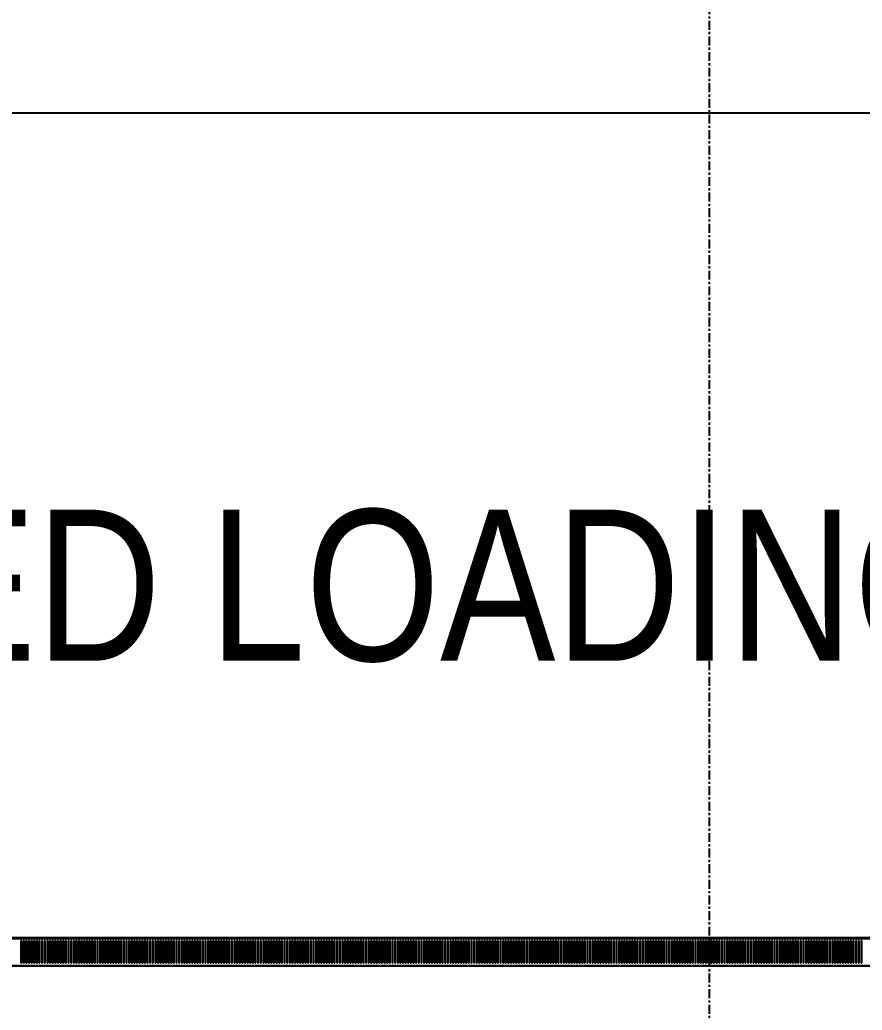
# Model space of a CAD drawing. Header units: millimetres. Extents: x -677815 to 406757, y -145898 to 39000.
# Drawn here: x 24179 to 33774, y 4283 to 15557 of the extents above; entities that cross this region are included whole.
import ezdxf

# ---------------------------------------------------------------- set-up
doc = ezdxf.new("R2010")
doc.units = ezdxf.units.MM
doc.header["$LTSCALE"] = 8
doc.linetypes.add('Xref building Toll$0$Grid Line', pattern=[22.225, 12.7, -3.175, 3.175, -3.175])
for name, color, linetype, lineweight in [('Xref building Toll$0$A-FLOR', 8, 'Continuous', 25), ('Xref building Toll$0$A-GENM', 8, 'Continuous', 9), ('Xref building Toll$0$G-ANNO-TEXT', 8, 'Continuous', 35)]:
    doc.layers.add(name, color=color, linetype=linetype, lineweight=lineweight)
doc.layers.add('Xref building Toll$0$S-GRID', color=8, linetype='Continuous')
doc.styles.add('Xref building Toll$0$Arial Narrow', font='ARIALN.TTF', dxfattribs={"height": 491.641337})

# ---------------------------------------------------------------- blocks, each defined once
blk = doc.blocks.new('Xref building Toll$0$Toll Grids')
at = {"layer": 'Xref building Toll$0$S-GRID', "linetype": 'Xref building Toll$0$Grid Line'}
blk.add_line((32035, -125373.3), (32035, 36031.5), dxfattribs=at)
blk = doc.blocks.new('Xref building Toll$0$Trench_Drain_5744 - 300mm Wide-1264381-MASTER GROUND FLOOR')
at = {"layer": 'Xref building Toll$0$A-GENM'}
for p, q in [((-26929, 163), (26929, 163)), ((-26929, 150), (26929, 150)), ((-2915, -125), (-2915, 125)), ((-2905, 125), (-2905, -125)), ((-2885, -125), (-2885, 125)), ((-2875, 125), (-2875, -125)), ((-2855, -125), (-2855, 125)), ((-2845, 125), (-2845, -125)), ((-2825, -125), (-2825, 125)), ((-2815, 125), (-2815, -125)), ((-2795, -125), (-2795, 125)), ((-2785, 125), (-2785, -125)), ((-2765, -125), (-2765, 125)), ((-2755, 125), (-2755, -125)), ((-2735, -125), (-2735, 125)), ((-2725, 125), (-2725, -125)), ((-2705, -125), (-2705, 125)), ((-2695, 125), (-2695, -125)), ((-2675, -125), (-2675, 125)), ((-2665, 125), (-2665, -125)), ((-2645, -125), (-2645, 125)), ((-2635, 125), (-2635, -125)), ((-2615, -125), (-2615, 125)), ((-2605, 125), (-2605, -125)), ((-2585, -125), (-2585, 125)), ((-2575, 125), (-2575, -125)), ((-2555, -125), (-2555, 125)), ((-2545, 125), (-2545, -125)), ((-2525, -125), (-2525, 125)), ((-2515, 125), (-2515, -125)), ((-2495, -125), (-2495, 125)), ((-2485, 125), (-2485, -125)), ((-2465, -125), (-2465, 125)), ((-2455, 125), (-2455, -125)), ((-2435, -125), (-2435, 125)), ((-2425, 125), (-2425, -125)), ((-2405, -125), (-2405, 125)), ((-2395, 125), (-2395, -125)), ((-2375, -125), (-2375, 125)), ((-2365, 125), (-2365, -125)), ((-2345, -125), (-2345, 125)), ((-2335, 125), (-2335, -125)), ((-2315, -125), (-2315, 125)), ((-2305, 125), (-2305, -125)), ((-2285, -125), (-2285, 125)), ((-2275, 125), (-2275, -125)), ((-2255, -125), (-2255, 125)), ((-2245, 125), (-2245, -125)), ((-2225, -125), (-2225, 125)), ((-2215, 125), (-2215, -125)), ((-2195, -125), (-2195, 125)), ((-2185, 125), (-2185, -125)), ((-2165, -125), (-2165, 125)), ((-2155, 125), (-2155, -125)), ((-2135, -125), (-2135, 125)), ((-2125, 125), (-2125, -125)), ((-2105, -125), (-2105, 125)), ((-2095, 125), (-2095, -125)), ((-2075, -125), (-2075, 125)), ((-2065, 125), (-2065, -125)), ((-2045, -125), (-2045, 125)), ((-2035, 125), (-2035, -125)), ((-2015, -125), (-2015, 125)), ((-2005, 125), (-2005, -125)), ((-1985, -125), (-1985, 125)), ((-1975, 125), (-1975, -125)), ((-1955, -125), (-1955, 125)), ((-1945, 125), (-1945, -125)), ((-1925, -125), (-1925, 125)), ((-1915, 125), (-1915, -125)), ((-1895, -125), (-1895, 125)), ((-1885, 125), (-1885, -125)), ((-1865, -125), (-1865, 125)), ((-1855, 125), (-1855, -125)), ((-1835, -125), (-1835, 125)), ((-1825, 125), (-1825, -125)), ((-1805, -125), (-1805, 125)), ((-1795, 125), (-1795, -125)), ((-1775, -125), (-1775, 125)), ((-1765, 125), (-1765, -125)), ((-1745, -125), (-1745, 125)), ((-1735, 125), (-1735, -125)), ((-1715, -125), (-1715, 125)), ((-1705, 125), (-1705, -125)), ((-1685, -125), (-1685, 125)), ((-1675, 125), (-1675, -125)), ((-1655, -125), (-1655, 125)), ((-1645, 125), (-1645, -125)), ((-1625, -125), (-1625, 125)), ((-1615, 125), (-1615, -125)), ((-1595, -125), (-1595, 125)), ((-1585, 125), (-1585, -125)), ((-1565, -125), (-1565, 125)), ((-1555, 125), (-1555, -125)), ((-1535, -125), (-1535, 125)), ((-1525, 125), (-1525, -125)), ((-1505, -125), (-1505, 125)), ((-1495, 125), (-1495, -125)), ((-1475, -125), (-1475, 125)), ((-1465, 125), (-1465, -125)), ((-1445, -125), (-1445, 125)), ((-1435, 125), (-1435, -125)), ((-1415, -125), (-1415, 125)), ((-1405, 125), (-1405, -125)), ((-1385, -125), (-1385, 125)), ((-1375, 125), (-1375, -125)), ((-1355, -125), (-1355, 125)), ((-1345, 125), (-1345, -125)), ((-1325, -125), (-1325, 125)), ((-1315, 125), (-1315, -125)), ((-1295, -125), (-1295, 125)), ((-1285, 125), (-1285, -125)), ((-1265, -125), (-1265, 125)), ((-1255, 125), (-1255, -125)), ((-1235, -125), (-1235, 125)), ((-1225, 125), (-1225, -125)), ((-1205, -125), (-1205, 125)), ((-1195, 125), (-1195, -125)), ((-1175, -125), (-1175, 125)), ((-1165, 125), (-1165, -125)), ((-1145, -125), (-1145, 125)), ((-1135, 125), (-1135, -125)), ((-1115, -125), (-1115, 125)), ((-1105, 125), (-1105, -125)), ((-1085, -125), (-1085, 125)), ((-1075, 125), (-1075, -125)), ((-1055, -125), (-1055, 125)), ((-1045, 125), (-1045, -125)), ((-1025, -125), (-1025, 125)), ((-1015, 125), (-1015, -125)), ((-995, -125), (-995, 125)), ((-985, 125), (-985, -125)), ((-965, -125), (-965, 125)), ((-955, 125), (-955, -125)), ((-935, -125), (-935, 125)), ((-925, 125), (-925, -125)), ((-905, -125), (-905, 125)), ((-895, 125), (-895, -125)), ((-875, -125), (-875, 125)), ((-865, 125), (-865, -125)), ((-845, -125), (-845, 125)), ((-835, 125), (-835, -125)), ((-815, -125), (-815, 125)), ((-805, 125), (-805, -125)), ((-785, -125), (-785, 125)), ((-775, 125), (-775, -125)), ((-755, -125), (-755, 125)), ((-745, 125), (-745, -125)), ((-725, -125), (-725, 125)), ((-715, 125), (-715, -125)), ((-695, -125), (-695, 125)), ((-685, 125), (-685, -125)), ((-665, -125), (-665, 125)), ((-655, 125), (-655, -125)), ((-635, -125), (-635, 125)), ((-625, 125), (-625, -125)), ((-605, -125), (-605, 125)), ((-595, 125), (-595, -125)), ((-575, -125), (-575, 125)), ((-565, 125), (-565, -125)), ((-545, -125), (-545, 125)), ((-535, 125), (-535, -125)), ((-515, -125), (-515, 125)), ((-505, 125), (-505, -125)), ((-485, -125), (-485, 125)), ((-475, 125), (-475, -125)), ((-455, -125), (-455, 125)), ((-445, 125), (-445, -125)), ((-425, -125), (-425, 125)), ((-415, 125), (-415, -125)), ((-395, -125), (-395, 125)), ((-385, 125), (-385, -125)), ((-365, -125), (-365, 125)), ((-355, 125), (-355, -125)), ((-335, -125), (-335, 125)), ((-325, 125), (-325, -125)), ((-305, -125), (-305, 125)), ((-295, 125), (-295, -125)), ((-275, -125), (-275, 125)), ((-265, 125), (-265, -125)), ((-245, -125), (-245, 125)), ((-235, 125), (-235, -125)), ((-215, -125), (-215, 125)), ((-205, 125), (-205, -125)), ((-185, -125), (-185, 125)), ((-175, 125), (-175, -125)), ((-155, -125), (-155, 125)), ((-145, 125), (-145, -125)), ((-125, -125), (-125, 125)), ((-115, 125), (-115, -125)), ((-95, -125), (-95, 125)), ((-85, 125), (-85, -125)), ((-65, -125), (-65, 125)), ((-55, 125), (-55, -125)), ((-35, -125), (-35, 125)), ((-25, 125), (-25, -125)), ((-5, -125), (-5, 125)), ((5, 125), (5, -125)), ((25, -125), (25, 125)), ((35, 125), (35, -125)), ((55, -125), (55, 125)), ((65, 125), (65, -125)), ((85, -125), (85, 125)), ((95, 125), (95, -125)), ((115, -125), (115, 125)), ((125, 125), (125, -125)), ((145, -125), (145, 125)), ((155, 125), (155, -125)), ((175, -125), (175, 125)), ((185, 125), (185, -125)), ((205, -125), (205, 125)), ((215, 125), (215, -125)), ((235, -125), (235, 125)), ((245, 125), (245, -125)), ((265, -125), (265, 125)), ((275, 125), (275, -125)), ((295, -125), (295, 125)), ((305, 125), (305, -125)), ((325, -125), (325, 125)), ((335, 125), (335, -125)), ((355, -125), (355, 125)), ((365, 125), (365, -125)), ((385, -125), (385, 125)), ((395, 125), (395, -125)), ((415, -125), (415, 125)), ((425, 125), (425, -125)), ((445, -125), (445, 125)), ((455, 125), (455, -125)), ((475, -125), (475, 125)), ((485, 125), (485, -125)), ((505, -125), (505, 125)), ((515, 125), (515, -125)), ((535, -125), (535, 125)), ((545, 125), (545, -125)), ((565, -125), (565, 125)), ((575, 125), (575, -125)), ((595, -125), (595, 125)), ((605, 125), (605, -125)), ((625, -125), (625, 125)), ((635, 125), (635, -125)), ((655, -125), (655, 125)), ((665, 125), (665, -125)), ((685, -125), (685, 125)), ((695, 125), (695, -125)), ((715, -125), (715, 125)), ((725, 125), (725, -125)), ((745, -125), (745, 125)), ((755, 125), (755, -125)), ((775, -125), (775, 125)), ((785, 125), (785, -125)), ((805, -125), (805, 125)), ((815, 125), (815, -125)), ((835, -125), (835, 125)), ((845, 125), (845, -125)), ((865, -125), (865, 125)), ((875, 125), (875, -125)), ((895, -125), (895, 125)), ((905, 125), (905, -125)), ((925, -125), (925, 125)), ((935, 125), (935, -125)), ((955, -125), (955, 125)), ((965, 125), (965, -125)), ((985, -125), (985, 125)), ((995, 125), (995, -125)), ((1015, -125), (1015, 125)), ((1025, 125), (1025, -125)), ((1045, -125), (1045, 125)), ((1055, 125), (1055, -125)), ((1075, -125), (1075, 125)), ((1085, 125), (1085, -125)), ((1105, -125), (1105, 125)), ((1115, 125), (1115, -125)), ((1135, -125), (1135, 125)), ((1145, 125), (1145, -125)), ((1165, -125), (1165, 125)), ((1175, 125), (1175, -125)), ((1195, -125), (1195, 125)), ((1205, 125), (1205, -125)), ((1225, -125), (1225, 125)), ((1235, 125), (1235, -125)), ((1255, -125), (1255, 125)), ((1265, 125), (1265, -125)), ((1285, -125), (1285, 125)), ((1295, 125), (1295, -125)), ((1315, -125), (1315, 125)), ((1325, 125), (1325, -125)), ((1345, -125), (1345, 125)), ((1355, 125), (1355, -125)), ((1375, -125), (1375, 125)), ((1385, 125), (1385, -125)), ((1405, -125), (1405, 125)), ((1415, 125), (1415, -125)), ((1435, -125), (1435, 125)), ((1445, 125), (1445, -125)), ((1465, -125), (1465, 125)), ((1475, 125), (1475, -125)), ((1495, -125), (1495, 125)), ((1505, 125), (1505, -125)), ((1525, -125), (1525, 125)), ((1535, 125), (1535, -125)), ((1555, -125), (1555, 125)), ((1565, 125), (1565, -125)), ((1585, -125), (1585, 125)), ((1595, 125), (1595, -125)), ((1615, -125), (1615, 125)), ((1625, 125), (1625, -125)), ((1645, -125), (1645, 125)), ((1655, 125), (1655, -125)), ((1675, -125), (1675, 125)), ((1685, 125), (1685, -125)), ((1705, -125), (1705, 125)), ((1715, 125), (1715, -125)), ((1735, -125), (1735, 125)), ((1745, 125), (1745, -125)), ((1765, -125), (1765, 125)), ((1775, 125), (1775, -125)), ((1795, -125), (1795, 125)), ((1805, 125), (1805, -125)), ((1825, -125), (1825, 125)), ((1835, 125), (1835, -125)), ((1855, -125), (1855, 125)), ((1865, 125), (1865, -125)), ((1885, -125), (1885, 125)), ((1895, 125), (1895, -125)), ((1915, -125), (1915, 125)), ((1925, 125), (1925, -125)), ((1945, -125), (1945, 125)), ((1955, 125), (1955, -125)), ((1975, -125), (1975, 125)), ((1985, 125), (1985, -125)), ((2005, -125), (2005, 125)), ((2015, 125), (2015, -125)), ((2035, -125), (2035, 125)), ((2045, 125), (2045, -125)), ((2065, -125), (2065, 125)), ((2075, 125), (2075, -125)), ((2095, -125), (2095, 125)), ((2105, 125), (2105, -125)), ((2125, -125), (2125, 125)), ((2135, 125), (2135, -125)), ((2155, -125), (2155, 125)), ((2165, 125), (2165, -125)), ((2185, -125), (2185, 125)), ((2195, 125), (2195, -125)), ((2215, -125), (2215, 125)), ((2225, 125), (2225, -125)), ((2245, -125), (2245, 125)), ((2255, 125), (2255, -125)), ((2275, -125), (2275, 125)), ((2285, 125), (2285, -125)), ((2305, -125), (2305, 125)), ((2315, 125), (2315, -125)), ((2335, -125), (2335, 125)), ((2345, 125), (2345, -125)), ((2365, -125), (2365, 125)), ((2375, 125), (2375, -125)), ((2395, -125), (2395, 125)), ((2405, 125), (2405, -125)), ((2425, -125), (2425, 125)), ((2435, 125), (2435, -125)), ((2455, -125), (2455, 125)), ((2465, 125), (2465, -125)), ((2485, -125), (2485, 125)), ((2495, 125), (2495, -125)), ((2515, -125), (2515, 125)), ((2525, 125), (2525, -125)), ((2545, -125), (2545, 125)), ((2555, 125), (2555, -125)), ((2575, -125), (2575, 125)), ((2585, 125), (2585, -125)), ((2605, -125), (2605, 125)), ((2615, 125), (2615, -125)), ((2635, -125), (2635, 125)), ((2645, 125), (2645, -125)), ((2665, -125), (2665, 125)), ((2675, 125), (2675, -125)), ((2695, -125), (2695, 125)), ((2705, 125), (2705, -125)), ((2725, -125), (2725, 125)), ((2735, 125), (2735, -125)), ((2755, -125), (2755, 125)), ((2765, 125), (2765, -125)), ((2785, -125), (2785, 125)), ((2795, 125), (2795, -125)), ((2815, -125), (2815, 125)), ((2825, 125), (2825, -125)), ((2845, -125), (2845, 125)), ((2855, 125), (2855, -125)), ((2875, -125), (2875, 125)), ((2885, 125), (2885, -125)), ((2905, -125), (2905, 125)), ((2915, 125), (2915, -125)), ((2935, -125), (2935, 125)), ((2945, 125), (2945, -125)), ((2965, -125), (2965, 125)), ((2975, 125), (2975, -125)), ((2996, -125), (2996, 125)), ((3006, 125), (3006, -125)), ((3026, -125), (3026, 125)), ((3036, 125), (3036, -125)), ((3056, -125), (3056, 125)), ((3066, 125), (3066, -125)), ((3086, -125), (3086, 125)), ((3096, 125), (3096, -125)), ((3116, -125), (3116, 125)), ((3126, 125), (3126, -125)), ((3146, -125), (3146, 125)), ((3156, 125), (3156, -125)), ((3176, -125), (3176, 125)), ((3186, 125), (3186, -125)), ((3206, -125), (3206, 125)), ((3216, 125), (3216, -125)), ((3236, -125), (3236, 125)), ((3246, 125), (3246, -125)), ((3266, -125), (3266, 125)), ((3276, 125), (3276, -125)), ((3296, -125), (3296, 125)), ((3306, 125), (3306, -125)), ((3326, -125), (3326, 125)), ((3336, 125), (3336, -125)), ((3356, -125), (3356, 125)), ((3366, 125), (3366, -125)), ((3386, -125), (3386, 125)), ((3396, 125), (3396, -125)), ((3416, -125), (3416, 125)), ((3426, 125), (3426, -125)), ((3446, -125), (3446, 125)), ((3456, 125), (3456, -125)), ((3476, -125), (3476, 125)), ((3486, 125), (3486, -125)), ((3506, -125), (3506, 125)), ((3516, 125), (3516, -125)), ((3536, -125), (3536, 125)), ((3546, 125), (3546, -125)), ((3566, -125), (3566, 125)), ((3576, 125), (3576, -125)), ((3596, -125), (3596, 125)), ((3606, 125), (3606, -125)), ((3626, -125), (3626, 125)), ((3636, 125), (3636, -125)), ((3656, -125), (3656, 125)), ((3666, 125), (3666, -125)), ((3686, -125), (3686, 125)), ((3696, 125), (3696, -125)), ((3716, -125), (3716, 125)), ((3726, 125), (3726, -125)), ((3746, -125), (3746, 125)), ((3756, 125), (3756, -125)), ((3776, -125), (3776, 125)), ((3786, 125), (3786, -125)), ((3806, -125), (3806, 125)), ((3816, 125), (3816, -125)), ((3836, -125), (3836, 125)), ((3846, 125), (3846, -125)), ((3866, -125), (3866, 125)), ((3876, 125), (3876, -125)), ((3896, -125), (3896, 125)), ((3906, 125), (3906, -125)), ((3926, -125), (3926, 125)), ((3936, 125), (3936, -125)), ((3956, -125), (3956, 125)), ((3966, 125), (3966, -125)), ((3986, -125), (3986, 125)), ((3996, 125), (3996, -125)), ((4016, -125), (4016, 125)), ((4026, 125), (4026, -125)), ((4046, -125), (4046, 125)), ((4056, 125), (4056, -125)), ((4076, -125), (4076, 125)), ((4086, 125), (4086, -125)), ((4106, -125), (4106, 125)), ((4116, 125), (4116, -125)), ((4136, -125), (4136, 125)), ((4146, 125), (4146, -125)), ((4166, -125), (4166, 125)), ((4176, 125), (4176, -125)), ((4196, -125), (4196, 125)), ((4206, 125), (4206, -125)), ((4226, -125), (4226, 125)), ((4236, 125), (4236, -125)), ((4256, -125), (4256, 125)), ((4266, 125), (4266, -125)), ((4286, -125), (4286, 125)), ((4296, 125), (4296, -125)), ((4316, -125), (4316, 125)), ((4326, 125), (4326, -125)), ((4346, -125), (4346, 125)), ((4356, 125), (4356, -125)), ((4376, -125), (4376, 125)), ((4386, 125), (4386, -125)), ((4406, -125), (4406, 125)), ((4416, 125), (4416, -125)), ((4436, -125), (4436, 125)), ((4446, 125), (4446, -125)), ((4466, -125), (4466, 125)), ((4476, 125), (4476, -125)), ((4496, -125), (4496, 125)), ((4506, 125), (4506, -125)), ((4526, -125), (4526, 125)), ((4536, 125), (4536, -125)), ((4556, -125), (4556, 125)), ((4566, 125), (4566, -125)), ((4586, -125), (4586, 125)), ((4596, 125), (4596, -125)), ((4616, -125), (4616, 125)), ((4626, 125), (4626, -125)), ((4646, -125), (4646, 125)), ((4656, 125), (4656, -125)), ((4676, -125), (4676, 125)), ((4686, 125), (4686, -125)), ((4706, -125), (4706, 125)), ((4716, 125), (4716, -125)), ((4736, -125), (4736, 125)), ((4746, 125), (4746, -125)), ((4766, -125), (4766, 125)), ((4776, 125), (4776, -125)), ((4796, -125), (4796, 125)), ((4806, 125), (4806, -125)), ((4826, -125), (4826, 125)), ((4836, 125), (4836, -125)), ((4856, -125), (4856, 125)), ((4866, 125), (4866, -125)), ((4886, -125), (4886, 125)), ((4896, 125), (4896, -125)), ((4916, -125), (4916, 125)), ((4926, 125), (4926, -125)), ((4946, -125), (4946, 125)), ((4956, 125), (4956, -125)), ((4976, -125), (4976, 125)), ((4986, 125), (4986, -125)), ((5006, -125), (5006, 125)), ((5016, 125), (5016, -125)), ((5036, -125), (5036, 125)), ((5046, 125), (5046, -125)), ((5066, -125), (5066, 125)), ((5076, 125), (5076, -125)), ((5096, -125), (5096, 125)), ((5106, 125), (5106, -125)), ((5126, -125), (5126, 125)), ((5136, 125), (5136, -125)), ((5156, -125), (5156, 125)), ((5166, 125), (5166, -125)), ((5186, -125), (5186, 125)), ((5196, 125), (5196, -125)), ((5216, -125), (5216, 125)), ((5226, 125), (5226, -125)), ((5246, -125), (5246, 125)), ((5256, 125), (5256, -125)), ((5276, -125), (5276, 125)), ((5286, 125), (5286, -125)), ((5306, -125), (5306, 125)), ((5316, 125), (5316, -125)), ((5336, -125), (5336, 125)), ((5346, 125), (5346, -125)), ((5366, -125), (5366, 125)), ((5376, 125), (5376, -125)), ((5396, -125), (5396, 125)), ((5406, 125), (5406, -125)), ((5426, -125), (5426, 125)), ((5436, 125), (5436, -125)), ((5456, -125), (5456, 125)), ((5466, 125), (5466, -125)), ((5486, -125), (5486, 125)), ((5496, 125), (5496, -125)), ((5516, -125), (5516, 125)), ((5526, 125), (5526, -125)), ((5546, -125), (5546, 125)), ((5556, 125), (5556, -125)), ((5576, -125), (5576, 125)), ((5586, 125), (5586, -125)), ((5606, -125), (5606, 125)), ((5616, 125), (5616, -125)), ((5636, -125), (5636, 125)), ((5646, 125), (5646, -125)), ((5666, -125), (5666, 125)), ((5676, 125), (5676, -125)), ((5696, -125), (5696, 125)), ((5706, 125), (5706, -125)), ((5726, -125), (5726, 125)), ((5736, 125), (5736, -125)), ((5756, -125), (5756, 125)), ((5766, 125), (5766, -125)), ((5786, -125), (5786, 125)), ((5796, 125), (5796, -125)), ((5816, -125), (5816, 125)), ((5826, 125), (5826, -125)), ((5846, -125), (5846, 125)), ((5856, 125), (5856, -125)), ((5876, -125), (5876, 125)), ((5886, 125), (5886, -125)), ((5906, -125), (5906, 125)), ((5916, 125), (5916, -125)), ((5936, -125), (5936, 125)), ((5946, 125), (5946, -125)), ((5966, -125), (5966, 125)), ((5976, 125), (5976, -125)), ((5996, -125), (5996, 125)), ((6006, 125), (6006, -125)), ((6026, -125), (6026, 125)), ((6036, 125), (6036, -125)), ((6056, -125), (6056, 125)), ((6066, 125), (6066, -125)), ((6086, -125), (6086, 125)), ((6096, 125), (6096, -125)), ((6116, -125), (6116, 125)), ((6126, 125), (6126, -125)), ((6146, -125), (6146, 125)), ((6156, 125), (6156, -125)), ((6176, -125), (6176, 125)), ((6186, 125), (6186, -125)), ((6206, -125), (6206, 125)), ((6216, 125), (6216, -125)), ((6236, -125), (6236, 125)), ((6246, 125), (6246, -125)), ((6266, -125), (6266, 125)), ((6276, 125), (6276, -125)), ((6296, -125), (6296, 125)), ((6306, 125), (6306, -125)), ((6326, -125), (6326, 125)), ((6336, 125), (6336, -125)), ((6356, -125), (6356, 125)), ((6366, 125), (6366, -125)), ((6386, -125), (6386, 125)), ((6396, 125), (6396, -125)), ((6416, -125), (6416, 125)), ((6426, 125), (6426, -125)), ((6446, -125), (6446, 125)), ((6456, 125), (6456, -125)), ((6476, -125), (6476, 125)), ((6486, 125), (6486, -125)), ((6506, -125), (6506, 125)), ((6516, 125), (6516, -125)), ((6536, -125), (6536, 125)), ((6546, 125), (6546, -125)), ((6566, -125), (6566, 125)), ((6576, 125), (6576, -125)), ((6596, -125), (6596, 125)), ((6606, 125), (6606, -125)), ((6626, -125), (6626, 125)), ((6636, 125), (6636, -125)), ((6656, -125), (6656, 125)), ((6666, 125), (6666, -125)), ((-26929, -150), (26929, -150)), ((-26929, -163), (26929, -163))]:
    blk.add_line(p, q, dxfattribs=at)
for centre, start, end in [((-2910, 125), 0, 180), ((-2880, 125), 360, 180), ((-2850, 125), 0, 180), ((-2820, 125), 0, 180), ((-2790, 125), 0, 180), ((-2760, 125), 0, 180), ((-2730, 125), 0, 180), ((-2700, 125), 360, 180), ((-2670, 125), 0, 180), ((-2640, 125), 0, 180), ((-2610, 125), 0, 180), ((-2580, 125), 0, 180), ((-2550, 125), 0, 180), ((-2520, 125), 360, 180), ((-2490, 125), 0, 180), ((-2460, 125), 0, 180), ((-2430, 125), 0, 180), ((-2400, 125), 0, 180), ((-2370, 125), 0, 180), ((-2340, 125), 0, 180), ((-2310, 125), 0, 180), ((-2280, 125), 0, 180), ((-2250, 125), 0, 180), ((-2220, 125), 0, 180), ((-2190, 125), 0, 180), ((-2160, 125), 0, 180), ((-2130, 125), 0, 180), ((-2100, 125), 0, 180), ((-2070, 125), 0, 180), ((-2040, 125), 0, 180), ((-2010, 125), 0, 180), ((-1980, 125), 0, 180), ((-1950, 125), 0, 180), ((-1920, 125), 360, 180), ((-1890, 125), 360, 180), ((-1860, 125), 0, 180), ((-1830, 125), 0, 180), ((-1800, 125), 0, 180), ((-1770, 125), 0, 180), ((-1740, 125), 360, 180), ((-1710, 125), 360, 180), ((-1680, 125), 0, 180), ((-1650, 125), 0, 180), ((-1620, 125), 0, 180), ((-1590, 125), 0, 180), ((-1560, 125), 360, 180), ((-1530, 125), 360, 180), ((-1500, 125), 0, 180), ((-1470, 125), 0, 180), ((-1440, 125), 0, 180), ((-1410, 125), 0, 180), ((-1380, 125), 360, 180), ((-1350, 125), 0, 180), ((-1320, 125), 0, 180), ((-1290, 125), 0, 180), ((-1260, 125), 0, 180), ((-1230, 125), 0, 180), ((-1200, 125), 0, 180), ((-1170, 125), 0, 180), ((-1140, 125), 0, 180), ((-1110, 125), 0, 180), ((-1080, 125), 0, 180), ((-1050, 125), 0, 180), ((-1020, 125), 0, 180), ((-990, 125), 0, 180), ((-960, 125), 0, 180), ((-930, 125), 0, 180), ((-900, 125), 0, 180), ((-870, 125), 0, 180), ((-840, 125), 0, 180), ((-810, 125), 0, 180), ((-780, 125), 0, 180), ((-750, 125), 0, 180), ((-720, 125), 0, 180), ((-690, 125), 0, 180), ((-660, 125), 0, 180), ((-630, 125), 0, 180), ((-600, 125), 0, 180), ((-570, 125), 0, 180), ((-540, 125), 0, 180), ((-510, 125), 0, 180), ((-480, 125), 0, 180), ((-450, 125), 0, 180), ((-420, 125), 0, 180), ((-390, 125), 0, 180), ((-360, 125), 0, 180), ((-330, 125), 0, 180), ((-300, 125), 0, 180), ((-270, 125), 0, 180), ((-240, 125), 0, 180), ((-210, 125), 0, 180), ((-180, 125), 0, 180), ((-150, 125), 0, 180), ((-120, 125), 0, 180), ((-90, 125), 0, 180), ((-60, 125), 0, 180), ((-30, 125), 0, 180), ((0, 125), 0, 180), ((30, 125), 0, 180), ((60, 125), 0, 180), ((90, 125), 0, 180), ((120, 125), 0, 180), ((150, 125), 0, 180), ((180, 125), 0, 180), ((210, 125), 0, 180), ((240, 125), 0, 180), ((270, 125), 0, 180), ((300, 125), 0, 180), ((330, 125), 0, 180), ((360, 125), 0, 180), ((390, 125), 0, 180), ((420, 125), 0, 180), ((450, 125), 0, 180), ((480, 125), 0, 180), ((510, 125), 0, 180), ((540, 125), 0, 180), ((570, 125), 0, 180), ((600, 125), 0, 180), ((630, 125), 0, 180), ((660, 125), 0, 180), ((690, 125), 0, 180), ((720, 125), 0, 180), ((750, 125), 0, 180), ((780, 125), 0, 180), ((810, 125), 0, 180), ((840, 125), 0, 180), ((870, 125), 0, 180), ((900, 125), 0, 180), ((930, 125), 0, 180), ((960, 125), 0, 180), ((990, 125), 0, 180), ((1020, 125), 0, 180), ((1050, 125), 0, 180), ((1080, 125), 0, 180), ((1110, 125), 0, 180), ((1140, 125), 0, 180), ((1170, 125), 0, 180), ((1200, 125), 0, 180), ((1230, 125), 0, 180), ((1260, 125), 0, 180), ((1290, 125), 360, 180), ((1320, 125), 0, 180), ((1350, 125), 0, 180), ((1380, 125), 0, 180), ((1410, 125), 0, 180), ((1440, 125), 0, 180), ((1470, 125), 360, 180), ((1500, 125), 0, 180), ((1530, 125), 0, 180), ((1560, 125), 0, 180), ((1590, 125), 0, 180), ((1620, 125), 0, 180), ((1650, 125), 360, 180), ((1680, 125), 0, 180), ((1710, 125), 0, 180), ((1740, 125), 0, 180), ((1770, 125), 0, 180), ((1800, 125), 0, 180), ((1830, 125), 360, 180), ((1860, 125), 0, 180), ((1890, 125), 0, 180), ((1920, 125), 0, 180), ((1950, 125), 0, 180), ((1980, 125), 360, 180), ((2010, 125), 360, 180), ((2040, 125), 0, 180), ((2070, 125), 0, 180), ((2100, 125), 0, 180), ((2130, 125), 0, 180), ((2160, 125), 0, 180), ((2190, 125), 0, 180), ((2220, 125), 0, 180), ((2250, 125), 0, 180), ((2280, 125), 0, 180), ((2310, 125), 0, 180), ((2340, 125), 0, 180), ((2370, 125), 0, 180), ((2400, 125), 0, 180), ((2430, 125), 0, 180), ((2460, 125), 0, 180), ((2490, 125), 0, 180), ((2520, 125), 0, 180), ((2550, 125), 0, 180), ((2580, 125), 0, 180), ((2610, 125), 0, 180), ((2640, 125), 0, 180), ((2670, 125), 0, 180), ((2700, 125), 0, 180), ((2730, 125), 0, 180), ((2760, 125), 0, 180), ((2790, 125), 0, 180), ((2820, 125), 0, 180), ((2850, 125), 0, 180), ((2880, 125), 0, 180), ((2910, 125), 0, 180), ((2940, 125), 0, 180), ((2970, 125), 0, 180), ((3001, 125), 0, 180), ((3031, 125), 0, 180), ((3061, 125), 0, 180), ((3091, 125), 0, 180), ((3121, 125), 0, 180), ((3151, 125), 0, 180), ((3181, 125), 360, 180), ((3211, 125), 0, 180), ((3241, 125), 0, 180), ((3271, 125), 0, 180), ((3301, 125), 0, 180), ((3331, 125), 0, 180), ((3361, 125), 360, 180), ((3391, 125), 0, 180), ((3421, 125), 0, 180), ((3451, 125), 0, 180), ((3481, 125), 0, 180), ((3511, 125), 0, 180), ((3541, 125), 0, 180), ((3571, 125), 0, 180), ((3601, 125), 0, 180), ((3631, 125), 0, 180), ((3661, 125), 0, 180), ((3691, 125), 360, 180), ((3721, 125), 0, 180), ((3751, 125), 0, 180), ((3781, 125), 0, 180), ((3811, 125), 0, 180), ((3841, 125), 0, 180), ((3871, 125), 360, 180), ((3901, 125), 0, 180), ((3931, 125), 0, 180), ((3961, 125), 0, 180), ((3991, 125), 0, 180), ((4021, 125), 0, 180), ((4051, 125), 360, 180), ((4081, 125), 0, 180), ((4111, 125), 0, 180), ((4141, 125), 0, 180), ((4171, 125), 0, 180), ((4201, 125), 0, 180), ((4231, 125), 0, 180), ((4261, 125), 0, 180), ((4291, 125), 0, 180), ((4321, 125), 0, 180), ((4351, 125), 0, 180), ((4381, 125), 0, 180), ((4411, 125), 0, 180), ((4441, 125), 0, 180), ((4471, 125), 0, 180), ((4501, 125), 0, 180), ((4531, 125), 0, 180), ((4561, 125), 0, 180), ((4591, 125), 0, 180), ((4621, 125), 0, 180), ((4651, 125), 0, 180), ((4681, 125), 0, 180), ((4711, 125), 0, 180), ((4741, 125), 0, 180), ((4771, 125), 0, 180), ((4801, 125), 0, 180), ((4831, 125), 0, 180), ((4861, 125), 0, 180), ((4891, 125), 0, 180), ((4921, 125), 0, 180), ((4951, 125), 0, 180), ((4981, 125), 0, 180), ((5011, 125), 0, 180), ((5041, 125), 0, 180), ((5071, 125), 0, 180), ((5101, 125), 0, 180), ((5131, 125), 0, 180), ((5161, 125), 0, 180), ((5191, 125), 0, 180), ((5221, 125), 0, 180), ((5251, 125), 0, 180), ((5281, 125), 0, 180), ((5311, 125), 0, 180), ((5341, 125), 0, 180), ((5371, 125), 0, 180), ((5401, 125), 0, 180), ((5431, 125), 0, 180), ((5461, 125), 0, 180), ((5491, 125), 0, 180), ((5521, 125), 0, 180), ((5551, 125), 0, 180), ((5581, 125), 0, 180), ((5611, 125), 0, 180), ((5641, 125), 0, 180), ((5671, 125), 0, 180), ((5701, 125), 0, 180), ((5731, 125), 0, 180), ((5761, 125), 0, 180), ((5791, 125), 0, 180), ((5821, 125), 0, 180), ((5851, 125), 0, 180), ((5881, 125), 0, 180), ((5911, 125), 0, 180), ((5941, 125), 0, 180), ((5971, 125), 0, 180), ((6001, 125), 0, 180), ((6031, 125), 0, 180), ((6061, 125), 0, 180), ((6091, 125), 0, 180), ((6121, 125), 0, 180), ((6151, 125), 0, 180), ((6181, 125), 0, 180), ((6211, 125), 0, 180), ((6241, 125), 0, 180), ((6271, 125), 0, 180), ((6301, 125), 0, 180), ((6331, 125), 0, 180), ((6361, 125), 0, 180), ((6391, 125), 0, 180), ((6421, 125), 0, 180), ((6451, 125), 0, 180), ((6481, 125), 0, 180), ((6511, 125), 0, 180), ((6541, 125), 0, 180), ((6571, 125), 0, 180), ((6601, 125), 0, 180), ((6631, 125), 0, 180), ((6661, 125), 0, 180), ((-2910, -125), 180, 0), ((-2880, -125), 180, 0), ((-2850, -125), 180, 0), ((-2820, -125), 180, 0), ((-2790, -125), 180, 0), ((-2760, -125), 180, 0), ((-2730, -125), 180, 0), ((-2700, -125), 180, 0), ((-2670, -125), 180, 0), ((-2640, -125), 180, 0), ((-2610, -125), 180, 0), ((-2580, -125), 180, 0), ((-2550, -125), 180, 0), ((-2520, -125), 180, 0), ((-2490, -125), 180, 0), ((-2460, -125), 180, 0), ((-2430, -125), 180, 0), ((-2400, -125), 180, 0), ((-2370, -125), 180, 0), ((-2340, -125), 180, 0), ((-2310, -125), 180, 0), ((-2280, -125), 180, 0), ((-2250, -125), 180, 0), ((-2220, -125), 180, 0), ((-2190, -125), 180, 0), ((-2160, -125), 180, 0), ((-2130, -125), 180, 0), ((-2100, -125), 180, 0), ((-2070, -125), 180, 0), ((-2040, -125), 180, 0), ((-2010, -125), 180, 0), ((-1980, -125), 180, 0), ((-1950, -125), 180, 0), ((-1920, -125), 180, 0), ((-1890, -125), 180, 0), ((-1860, -125), 180, 0), ((-1830, -125), 180, 0), ((-1800, -125), 180, 0), ((-1770, -125), 180, 0), ((-1740, -125), 180, 0), ((-1710, -125), 180, 0), ((-1680, -125), 180, 0), ((-1650, -125), 180, 0), ((-1620, -125), 180, 0), ((-1590, -125), 180, 0), ((-1560, -125), 180, 0), ((-1530, -125), 180, 0), ((-1500, -125), 180, 0), ((-1470, -125), 180, 0), ((-1440, -125), 180, 0), ((-1410, -125), 180, 0), ((-1380, -125), 180, 0), ((-1350, -125), 180, 0), ((-1320, -125), 180, 0), ((-1290, -125), 180, 0), ((-1260, -125), 180, 0), ((-1230, -125), 180, 0), ((-1200, -125), 180, 0), ((-1170, -125), 180, 0), ((-1140, -125), 180, 0), ((-1110, -125), 180, 0), ((-1080, -125), 180, 0), ((-1050, -125), 180, 0), ((-1020, -125), 180, 0), ((-990, -125), 180, 0), ((-960, -125), 180, 0), ((-930, -125), 180, 0), ((-900, -125), 180, 0), ((-870, -125), 180, 0), ((-840, -125), 180, 0), ((-810, -125), 180, 0), ((-780, -125), 180, 0), ((-750, -125), 180, 0), ((-720, -125), 180, 0), ((-690, -125), 180, 0), ((-660, -125), 180, 0), ((-630, -125), 180, 0), ((-600, -125), 180, 0), ((-570, -125), 180, 0), ((-540, -125), 180, 0), ((-510, -125), 180, 0), ((-480, -125), 180, 0), ((-450, -125), 180, 0), ((-420, -125), 180, 0), ((-390, -125), 180, 0), ((-360, -125), 180, 0), ((-330, -125), 180, 0), ((-300, -125), 180, 0), ((-270, -125), 180, 0), ((-240, -125), 180, 0), ((-210, -125), 180, 0), ((-180, -125), 180, 0), ((-150, -125), 180, 0), ((-120, -125), 180, 0), ((-90, -125), 180, 0), ((-60, -125), 180, 0), ((-30, -125), 180, 0), ((0, -125), 180, 0), ((30, -125), 180, 0), ((60, -125), 180, 0), ((90, -125), 180, 0), ((120, -125), 180, 0), ((150, -125), 180, 0), ((180, -125), 180, 0), ((210, -125), 180, 0), ((240, -125), 180, 0), ((270, -125), 180, 0), ((300, -125), 180, 0), ((330, -125), 180, 0), ((360, -125), 180, 0), ((390, -125), 180, 0), ((420, -125), 180, 0), ((450, -125), 180, 0), ((480, -125), 180, 0), ((510, -125), 180, 0), ((540, -125), 180, 0), ((570, -125), 180, 0), ((600, -125), 180, 0), ((630, -125), 180, 0), ((660, -125), 180, 0), ((690, -125), 180, 0), ((720, -125), 180, 0), ((750, -125), 180, 0), ((780, -125), 180, 0), ((810, -125), 180, 0), ((840, -125), 180, 0), ((870, -125), 180, 0), ((900, -125), 180, 0), ((930, -125), 180, 0), ((960, -125), 180, 0), ((990, -125), 180, 0), ((1020, -125), 180, 0), ((1050, -125), 180, 0), ((1080, -125), 180, 0), ((1110, -125), 180, 0), ((1140, -125), 180, 0), ((1170, -125), 180, 0), ((1200, -125), 180, 0), ((1230, -125), 180, 0), ((1260, -125), 180, 0), ((1290, -125), 180, 0), ((1320, -125), 180, 0), ((1350, -125), 180, 0), ((1380, -125), 180, 0), ((1410, -125), 180, 0), ((1440, -125), 180, 0), ((1470, -125), 180, 0), ((1500, -125), 180, 0), ((1530, -125), 180, 0), ((1560, -125), 180, 0), ((1590, -125), 180, 0), ((1620, -125), 180, 0), ((1650, -125), 180, 0), ((1680, -125), 180, 0), ((1710, -125), 180, 0), ((1740, -125), 180, 0), ((1770, -125), 180, 0), ((1800, -125), 180, 0), ((1830, -125), 180, 0), ((1860, -125), 180, 0), ((1890, -125), 180, 0), ((1920, -125), 180, 0), ((1950, -125), 180, 0), ((1980, -125), 180, 0), ((2010, -125), 180, 0), ((2040, -125), 180, 0), ((2070, -125), 180, 0), ((2100, -125), 180, 0), ((2130, -125), 180, 0), ((2160, -125), 180, 0), ((2190, -125), 180, 0), ((2220, -125), 180, 0), ((2250, -125), 180, 0), ((2280, -125), 180, 0), ((2310, -125), 180, 0), ((2340, -125), 180, 0), ((2370, -125), 180, 0), ((2400, -125), 180, 0), ((2430, -125), 180, 0), ((2460, -125), 180, 0), ((2490, -125), 180, 0), ((2520, -125), 180, 0), ((2550, -125), 180, 0), ((2580, -125), 180, 0), ((2610, -125), 180, 0), ((2640, -125), 180, 0), ((2670, -125), 180, 0), ((2700, -125), 180, 0), ((2730, -125), 180, 0), ((2760, -125), 180, 0), ((2790, -125), 180, 0), ((2820, -125), 180, 0), ((2850, -125), 180, 0), ((2880, -125), 180, 0), ((2910, -125), 180, 0), ((2940, -125), 180, 0), ((2970, -125), 180, 0), ((3001, -125), 180, 0), ((3031, -125), 180, 0), ((3061, -125), 180, 0), ((3091, -125), 180, 0), ((3121, -125), 180, 0), ((3151, -125), 180, 0), ((3181, -125), 180, 0), ((3211, -125), 180, 0), ((3241, -125), 180, 0), ((3271, -125), 180, 0), ((3301, -125), 180, 0), ((3331, -125), 180, 0), ((3361, -125), 180, 0), ((3391, -125), 180, 0), ((3421, -125), 180, 0), ((3451, -125), 180, 0), ((3481, -125), 180, 0), ((3511, -125), 180, 0), ((3541, -125), 180, 0), ((3571, -125), 180, 0), ((3601, -125), 180, 0), ((3631, -125), 180, 0), ((3661, -125), 180, 0), ((3691, -125), 180, 0), ((3721, -125), 180, 0), ((3751, -125), 180, 0), ((3781, -125), 180, 0), ((3811, -125), 180, 0), ((3841, -125), 180, 0), ((3871, -125), 180, 0), ((3901, -125), 180, 0), ((3931, -125), 180, 0), ((3961, -125), 180, 0), ((3991, -125), 180, 0), ((4021, -125), 180, 0), ((4051, -125), 180, 0), ((4081, -125), 180, 0), ((4111, -125), 180, 0), ((4141, -125), 180, 0), ((4171, -125), 180, 0), ((4201, -125), 180, 0), ((4231, -125), 180, 0), ((4261, -125), 180, 0), ((4291, -125), 180, 0), ((4321, -125), 180, 0), ((4351, -125), 180, 0), ((4381, -125), 180, 0), ((4411, -125), 180, 0), ((4441, -125), 180, 0), ((4471, -125), 180, 0), ((4501, -125), 180, 0), ((4531, -125), 180, 0), ((4561, -125), 180, 0), ((4591, -125), 180, 0), ((4621, -125), 180, 0), ((4651, -125), 180, 0), ((4681, -125), 180, 0), ((4711, -125), 180, 0), ((4741, -125), 180, 0), ((4771, -125), 180, 0), ((4801, -125), 180, 0), ((4831, -125), 180, 0), ((4861, -125), 180, 0), ((4891, -125), 180, 0), ((4921, -125), 180, 0), ((4951, -125), 180, 0), ((4981, -125), 180, 0), ((5011, -125), 180, 0), ((5041, -125), 180, 0), ((5071, -125), 180, 0), ((5101, -125), 180, 0), ((5131, -125), 180, 0), ((5161, -125), 180, 0), ((5191, -125), 180, 0), ((5221, -125), 180, 0), ((5251, -125), 180, 0), ((5281, -125), 180, 0), ((5311, -125), 180, 0), ((5341, -125), 180, 0), ((5371, -125), 180, 0), ((5401, -125), 180, 0), ((5431, -125), 180, 0), ((5461, -125), 180, 0), ((5491, -125), 180, 0), ((5521, -125), 180, 0), ((5551, -125), 180, 0), ((5581, -125), 180, 0), ((5611, -125), 180, 0), ((5641, -125), 180, 0), ((5671, -125), 180, 0), ((5701, -125), 180, 0), ((5731, -125), 180, 0), ((5761, -125), 180, 0), ((5791, -125), 180, 0), ((5821, -125), 180, 0), ((5851, -125), 180, 0), ((5881, -125), 180, 0), ((5911, -125), 180, 0), ((5941, -125), 180, 0), ((5971, -125), 180, 0), ((6001, -125), 180, 0), ((6031, -125), 180, 0), ((6061, -125), 180, 0), ((6091, -125), 180, 0), ((6121, -125), 180, 0), ((6151, -125), 180, 0), ((6181, -125), 180, 0), ((6211, -125), 180, 0), ((6241, -125), 180, 0), ((6271, -125), 180, 0), ((6301, -125), 180, 0), ((6331, -125), 180, 0), ((6361, -125), 180, 0), ((6391, -125), 180, 0), ((6421, -125), 180, 0), ((6451, -125), 180, 0), ((6481, -125), 180, 0), ((6511, -125), 180, 0), ((6541, -125), 180, 0), ((6571, -125), 180, 0), ((6601, -125), 180, 0), ((6631, -125), 180, 0), ((6661, -125), 180, 0)]:
    blk.add_arc(centre, 5, start, end, dxfattribs=at)
blk = doc.blocks.new('Xref building Toll$0$building block 28092016')
at = {"layer": 'Xref building Toll$0$A-FLOR'}
for p, q in [((722550, -656999), (776934, -656999)), ((722725, -666389), (776584, -666389)), ((776584, -666715), (722725, -666715))]:
    blk.add_line(p, q, dxfattribs=at)
at = {"layer": 'Xref building Toll$0$A-GENM'}
blk.add_blockref('Xref building Toll$0$Trench_Drain_5744 - 300mm Wide-1264381-MASTER GROUND FLOOR', (749654, -666552), dxfattribs=at)
at = {"layer": 'Xref building Toll$0$G-ANNO-TEXT', "color": 7, "insert": (737498, -661517), "char_height": 1720.74, "width": 33241.36, "attachment_point": 1, "line_spacing_factor": 0.968573, "style": 'Xref building Toll$0$Arial Narrow'}
blk.add_mtext('RECESSED LOADING DOCKS', dxfattribs=at)
blk = doc.blocks.new('Xref building Toll')
for name, p in [('Xref building Toll$0$Toll Grids', (0, 0)), ('Xref building Toll$0$building block 28092016', (-722550, 671499))]:
    blk.add_blockref(name, p)

msp = doc.modelspace()

# ---------------------------------------------------------------- block references
msp.add_blockref('Xref building Toll', (0, 0))

doc.saveas('drawing.dxf')
